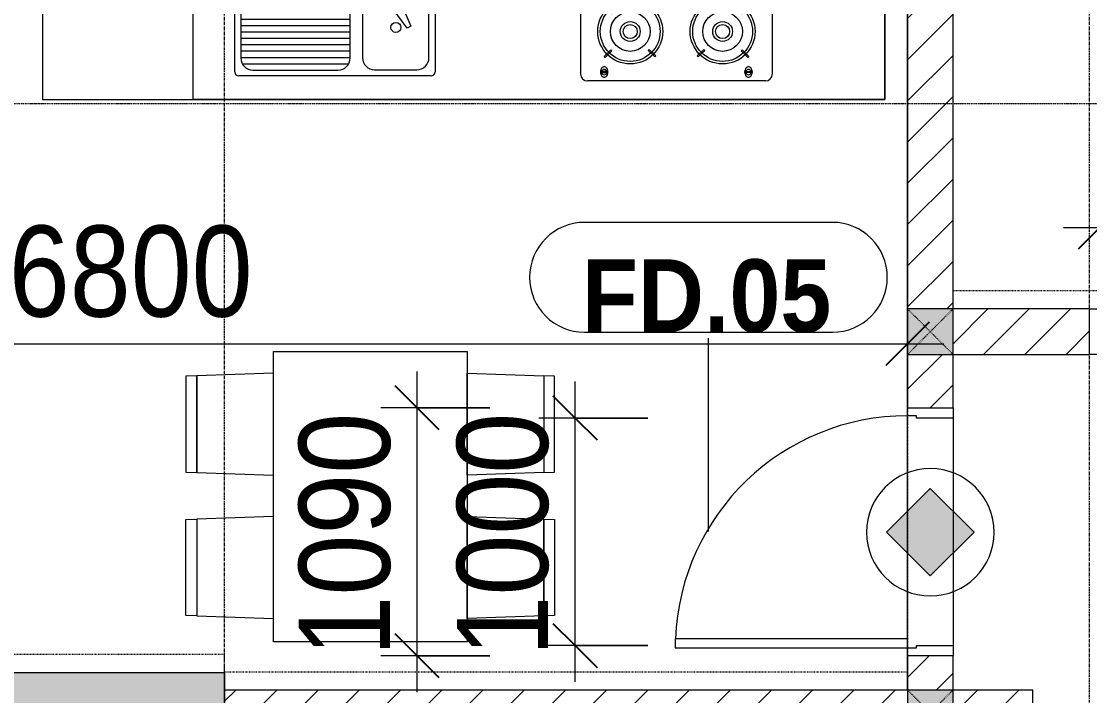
# Model space of a CAD drawing. Header units: millimetres. Extents: x 1591 to 240306, y -15958 to 82755.
# Drawn here: x 48961 to 53654, y 70012 to 72976 of the extents above; entities that cross this region are included whole.
import ezdxf

# ---------------------------------------------------------------- set-up
doc = ezdxf.new("R2010")
doc.units = ezdxf.units.MM
for name, pattern in [('Dash', [6, 3, -3]), ('Dash 1_8_', [6.35, 3.175, -3.175]), ('Dash Dot 3_16_', [7.9375, 4.7625, -1.5875, 0, -1.5875]), ('Grid Line', [22.225, 12.7, -3.175, 3.175, -3.175])]:
    doc.linetypes.add(name, pattern=pattern)
for name, color, linetype, lineweight in [('0-1', 7, 'Continuous', 5), ('A-ANNO-DIMS', 211, 'Continuous', 9), ('A-ANNO-DIMS-160', 211, 'Continuous', 9), ('A-ANNO-NOTE', 131, 'Continuous', 9), ('A-AREA', 32, 'Dash 1_8_', 9), ('A-DETL-GENF-2', 1, 'Continuous', 9), ('A-DOOR-3', 1, 'Continuous', 9), ('A-DOOR-FRAM-1', 1, 'Continuous', 9), ('A-DOOR-IDEN', 31, 'Continuous', 9), ('A-FLOR-2', 9, 'Continuous', 9), ('A-WALL', 113, 'Continuous', 9), ('A-WALL-3', 113, 'Continuous', 18), ('A-WALL-PATT-2', 111, 'Continuous', 9), ('G-ANNO-SYMB-1', 111, 'Dash Dot 3_16_', 18), ('I-FURN', 30, 'Continuous', 9), ('I-FURN-1', 254, 'Continuous', 9), ('S-COLS', 52, 'Continuous', 9), ('S-COLS-1', 52, 'Continuous', 5), ('S-COLS-2', 7, 'Continuous', 18), ('S-COLS-5', 52, 'Continuous', 18), ('S-COLS-HDLN', 52, 'Dash', 9), ('S-GRID-1', 1, 'Grid Line', 9)]:
    doc.layers.add(name, color=color, linetype=linetype, lineweight=lineweight)
doc.styles.add('Arial_B_3', font='arialbd_0.ttf', dxfattribs={"width": 0.9, "height": 320})
doc.styles.add('UTM Avo', font='UTM Avo.ttf', dxfattribs={"width": 0.9, "height": 400})
doc.dimstyles.new('1_Dim_chi_tiet_2_5_1', dxfattribs={"dimscale": 304.8, "dimtxt": 399.720379, "dimasz": 0.629921, "dimexe": 0.524934, "dimexo": 0.0625, "dimgap": 0.052493, "dimtad": 1, "dimdec": 0, "dimrnd": 5, "dimzin": 0, "dimdsep": 46, "dimtxsty": 'UTM Avo', "dimblk1": 'OBLIQUE', "dimblk2": 'OBLIQUE', "dimsah": 1, "dimcen": 0.09, "dimdle": 0.524934, "dimazin": 0, "dimtfac": 1, "dimtdec": 4, "dimtix": 1, "dimtmove": 0, "dimatfit": 3, "dimfxl": 1.049869, "dimfxlon": 1, "dimtvp": 1, "dimtolj": 1, "dimtzin": 0, "dimarcsym": 2})
pattern_1 = [(45, (11001.35, 0), (-90.50967, 90.50967), [])]

# ---------------------------------------------------------------- blocks, each defined once
blk = doc.blocks.new('NCV_TKTC_KET CAU_rvt-1-TKCS_MB TẦNG 3-4')
at = {"layer": 'S-COLS-1'}
blk.add_hatch(color=256, dxfattribs=at).paths.add_polyline_path([(38852.6, 69761.9), (38852.6, 70111.9), (37552.6, 70111.9), (37552.6, 69761.9), (38382.5, 69761.9)])
at = {"layer": 'S-COLS-2'}
for p, q in [((38852.6, 70111.9), (37552.6, 70111.9)), ((38852.6, 69761.9), (38852.6, 70111.9))]:
    blk.add_line(p, q, dxfattribs=at)
blk = doc.blocks.new('HE BEP A1 - HE BEP A 2-885810-TKCS_MB TẦNG 3-4')
at = {"layer": 'I-FURN'}
for p, q in [((662.4, 594.4), (0, 594.4)), ((0, 594.4), (0, 0)), ((662.4, 0), (662.4, 594.4)), ((662.4, 594.4), (3700, 594.4)), ((662.4, 0), (662.4, 594.4)), ((3700, 594.4), (3700, 0)), ((3700, 594.4), (3700, 0)), ((844.9, 120.7), (844.9, 476.9)), ((862.4, 494.4), (1706.9, 494.4)), ((1724.4, 476.9), (1724.4, 120.7)), ((2364, 483.2), (2364, 111.2)), ((3175.6, 513.2), (2394, 513.2)), ((3205.6, 483.2), (3205.6, 111.2)), ((1298.3, 440.1), (924.9, 440.1)), ((1644.4, 423.2), (1459, 423.2)), ((1541.1, 452.3), (1528.6, 445.1)), ((1566.6, 443.1), (1618.1, 322.3)), ((871.5, 386.8), (871.5, 182.3)), ((871.5, 380.9), (1351.6, 380.9)), ((876.4, 408.9), (1346.8, 408.9)), ((1351.6, 182.3), (1351.6, 386.8)), ((1602.7, 313.4), (1523.8, 418.4)), ((2474.5, 410.3), (2470.1, 405.9)), ((2470.1, 405.9), (2499.2, 376.7)), ((2503.6, 381.1), (2474.5, 410.3)), ((2499.2, 376.7), (2503.6, 381.1)), ((2692.1, 413), (2663, 383.9)), ((2663, 383.9), (2667.3, 379.5)), ((2667.3, 379.5), (2696.5, 408.6)), ((2696.5, 408.6), (2692.1, 413)), ((2873.2, 408.6), (2877.5, 413)), ((2902.3, 379.5), (2873.2, 408.6)), ((2877.5, 413), (2906.7, 383.9)), ((2906.7, 383.9), (2902.3, 379.5)), ((3066, 381.1), (3095.1, 410.3)), ((3070.4, 376.7), (3066, 381.1)), ((3099.5, 405.9), (3070.4, 376.7)), ((3095.1, 410.3), (3099.5, 405.9)), ((871.5, 352.9), (1351.6, 352.9)), ((1405.6, 369.9), (1405.6, 183.2)), ((1697.8, 183.2), (1697.8, 369.9)), ((871.5, 324.9), (1351.6, 324.9)), ((871.5, 296.9), (1351.6, 296.9)), ((1618.1, 322.3), (1602.7, 313.4)), ((871.5, 268.9), (1351.6, 268.9)), ((871.5, 240.9), (1351.6, 240.9)), ((871.5, 212.9), (1351.6, 212.9)), ((2467.4, 188.3), (2496.5, 217.4)), ((2471.8, 183.9), (2467.4, 188.3)), ((2500.9, 213), (2471.8, 183.9)), ((2496.5, 217.4), (2500.9, 213)), ((2660.2, 215.8), (2664.6, 220.2)), ((2689.3, 186.7), (2660.2, 215.8)), ((2664.6, 220.2), (2693.7, 191.1)), ((2693.7, 191.1), (2689.3, 186.7)), ((2905, 220.2), (2875.9, 191.1)), ((2875.9, 191.1), (2880.3, 186.7)), ((2880.3, 186.7), (2909.4, 215.8)), ((2909.4, 215.8), (2905, 220.2)), ((3073.1, 217.4), (3068.7, 213)), ((3068.7, 213), (3097.9, 183.9)), ((3102.3, 188.3), (3073.1, 217.4)), ((3097.9, 183.9), (3102.3, 188.3)), ((871.5, 184.9), (1351.6, 184.9)), ((877.9, 156.9), (1345.2, 156.9)), ((1706.9, 103.2), (862.4, 103.2)), ((924.9, 128.9), (1298.3, 128.9)), ((1459, 129.9), (1644.4, 129.9)), ((2451.6, 122.3), (2451.6, 118.3)), ((2484.1, 122.3), (2451.6, 122.3)), ((2451.6, 118.3), (2484.1, 118.3)), ((2484.1, 118.3), (2484.1, 122.3)), ((3085.5, 118.3), (3085.5, 122.3)), ((3085.5, 122.3), (3118, 122.3)), ((3118, 118.3), (3085.5, 118.3)), ((3118, 122.3), (3118, 118.3)), ((3175.6, 81.2), (2394, 81.2)), ((0, 0), (662.4, 0)), ((3700, 0), (662.4, 0))]:
    blk.add_line(p, q, dxfattribs=at)
for centre, radius in [((1485.9, 449.9), 17.8), ((1592.6, 449.9), 17.8), ((2581.9, 298.5), 142.6), ((2581.9, 298.5), 131.3), ((2987.7, 298.5), 142.6), ((2987.7, 298.5), 131.3), ((2581.9, 298.5), 87.2), ((2987.7, 298.5), 87.2), ((1552.8, 316.6), 22.2), ((2581.9, 298.5), 43.6), ((2581.9, 298.5), 30.9), ((2987.7, 298.5), 43.6), ((2987.7, 298.5), 30.9)]:
    blk.add_circle(centre, radius, dxfattribs=at)
for centre, radius, start, end in [((862.4, 476.9), 17.5, 90, 180), ((1706.9, 476.9), 17.5, 0, 90), ((2394, 483.2), 30, 90, 180), ((3175.6, 483.2), 30, 360, 90), ((924.9, 386.8), 53.3, 90, 180), ((1298.3, 386.8), 53.3, 360, 90), ((1459, 369.9), 53.3, 90, 180), ((1537.5, 429.7), 17.8, 119.9521, 219.4618), ((1549.9, 436.9), 17.8, 20.5379, 119.9521), ((1644.4, 369.9), 53.3, 360, 90), ((924.9, 182.3), 53.3, 180, 270), ((1298.3, 182.3), 53.3, 270, 360), ((1459, 183.2), 53.3, 180, 270), ((1644.4, 183.2), 53.3, 270, 360), ((2471.3, 126.9), 18.1, 120.7976, 145.204), ((2467.9, 132.6), 11.5, 90, 120.7976), ((2467.9, 132.6), 11.5, 59.2024, 90), ((2464.5, 126.9), 18.1, 34.796, 59.2024), ((3105.2, 126.9), 18.1, 120.7976, 145.204), ((3101.8, 132.6), 11.5, 90, 120.7976), ((3101.8, 132.6), 11.5, 59.2024, 90), ((3098.4, 126.9), 18.1, 34.796, 59.2024), ((862.4, 120.7), 17.5, 180, 270), ((1706.9, 120.7), 17.5, 270, 360), ((2394, 111.2), 30, 180, 270), ((2485.1, 120.7), 33.5, 163.9419, 180), ((2485.1, 120.7), 33.5, 180, 196.0581), ((2476.6, 123.1), 24.7, 145.204, 163.9419), ((2476.6, 118.2), 24.7, 196.0581, 214.796), ((2467.8, 120.3), 11.6, 9.9102, 170.0898), ((2467.8, 120.3), 11.6, 189.7177, 350.2823), ((2471.3, 114.5), 18.1, 214.796, 239.2024), ((2467.9, 108.8), 11.5, 239.2024, 270), ((2467.9, 108.8), 11.5, 270, 300.7976), ((2464.5, 114.5), 18.1, 300.7976, 325.204), ((2459.1, 123.1), 24.7, 16.0581, 34.796), ((2459.1, 118.2), 24.7, 325.204, 343.9419), ((2450.6, 120.7), 33.5, 0, 16.0581), ((2450.6, 120.7), 33.5, 343.9419, 0), ((3119, 120.7), 33.5, 163.9419, 180), ((3119, 120.7), 33.5, 180, 196.0581), ((3110.5, 123.1), 24.7, 145.204, 163.9419), ((3110.5, 118.2), 24.7, 196.0581, 214.796), ((3105.2, 114.5), 18.1, 214.796, 239.2024), ((3101.8, 120.3), 11.6, 9.9102, 170.0898), ((3101.8, 120.3), 11.6, 189.7177, 350.2823), ((3101.8, 108.8), 11.5, 239.2024, 270), ((3101.8, 108.8), 11.5, 270, 300.7976), ((3098.4, 114.5), 18.1, 300.7976, 325.204), ((3093, 123.1), 24.7, 16.0581, 34.796), ((3093, 118.2), 24.7, 325.204, 343.9419), ((3084.5, 120.7), 33.5, 0, 16.0581), ((3084.5, 120.7), 33.5, 343.9419, 0), ((3175.6, 111.2), 30, 270, 0)]:
    blk.add_arc(centre, radius, start, end, dxfattribs=at)
at = {"layer": 'I-FURN-1'}
for p, q in [((3700, 594.4), (0, 594.4)), ((0, 594.4), (0, 0)), ((3700, 0), (3700, 594.4)), ((0, 0), (3700, 0))]:
    blk.add_line(p, q, dxfattribs=at)
blk = doc.blocks.new('RES_BAN AN 1 - RES_BAN AN 1-885813-TKCS_MB TẦNG 3-4')
at = {"layer": 'I-FURN-1'}
for p, q in [((-425, 1275), (425, 1275)), ((-425, 0), (-425, 1275)), ((425, 1275), (425, 0)), ((-425, 1180), (-761.9, 1168.8)), ((-425, 732.5), (-425, 1180)), ((425, 1180), (761.9, 1168.8)), ((425, 732.5), (425, 1180)), ((-761.9, 1168.8), (-809.6, 1167.2)), ((-809.6, 1167.2), (-809.6, 745.3)), ((-761.9, 1168.8), (-761.9, 743.8)), ((-761.9, 743.8), (-761.9, 1168.8)), ((761.9, 1168.8), (761.9, 743.8)), ((761.9, 1168.8), (761.9, 743.8)), ((809.6, 1167.2), (761.9, 1168.8)), ((809.6, 745.3), (809.6, 1167.2)), ((-809.6, 745.3), (-761.9, 743.8)), ((-761.9, 743.8), (-425, 732.5)), ((761.9, 743.8), (425, 732.5)), ((761.9, 743.8), (809.6, 745.3)), ((-809.6, 536.9), (-761.9, 538.5)), ((-809.6, 115.1), (-809.6, 536.9)), ((-425, 549.7), (-761.9, 538.5)), ((-761.9, 538.5), (-761.9, 113.5)), ((-761.9, 538.5), (-761.9, 113.5)), ((-425, 102.3), (-425, 549.7)), ((425, 549.7), (761.9, 538.5)), ((425, 102.3), (425, 549.7)), ((761.9, 538.5), (761.9, 113.5)), ((761.9, 538.5), (809.6, 536.9)), ((761.9, 113.5), (761.9, 538.5)), ((809.6, 536.9), (809.6, 115.1)), ((-761.9, 113.5), (-809.6, 115.1)), ((-761.9, 113.5), (-425, 102.3)), ((761.9, 113.5), (425, 102.3)), ((809.6, 115.1), (761.9, 113.5)), ((425, 0), (-425, 0))]:
    blk.add_line(p, q, dxfattribs=at)
blk = doc.blocks.new('NCV_TKTC_TANG 3 - 4_rvt-2-TKCS_MB TẦNG 3-4')
at = {"layer": 'A-FLOR-2'}
for p, q in [((41852.6, 70036.9), (41852.6, 73236.9)), ((38852.7, 70111.9), (38852.7, 70036.9))]:
    blk.add_line(p, q, dxfattribs=at)
at = {"layer": 'I-FURN-1'}
for name, p in [('HE BEP A1 - HE BEP A 2-885810-TKCS_MB TẦNG 3-4', (38052.6, 72632.6)), ('RES_BAN AN 1 - RES_BAN AN 1-885813-TKCS_MB TẦNG 3-4', (39492.6, 70249.3))]:
    blk.add_blockref(name, p, dxfattribs=at)
blk = doc.blocks.new('G1_SOF - BO TRU - 200x200-3054293-TKCS_MB TẦNG 3-4')
at = {"layer": 'S-COLS'}
blk.add_hatch(color=256, dxfattribs=at).paths.add_polyline_path([(100, -100), (100, 100), (-100, 100), (-100, -100)])
at = {"layer": 'S-COLS-5'}
for p, q in [((100, 100), (-100, 100)), ((-100, 100), (-100, -100)), ((100, -100), (100, 100)), ((-100, -100), (100, -100))]:
    blk.add_line(p, q, dxfattribs=at)
at = {"layer": 'S-COLS-HDLN'}
for p, q in [((100, 100), (-100, -100)), ((-100, 100), (100, -100))]:
    blk.add_line(p, q, dxfattribs=at)
blk = doc.blocks.new('FD_01 - FD_01-1200x2200mm-1787918-TKCS_MB TẦNG 3-4')
at = {"layer": 'A-DETL-GENF-2'}
for p, q in [((610, -100), (570, -100)), ((570, -100), (570, -1320)), ((610, -1320), (610, -100)), ((570, -1320), (610, -1320))]:
    blk.add_line(p, q, dxfattribs=at)
blk.add_arc((610, -100), 1220, 180, 268.1211, dxfattribs=at)
at = {"layer": 'A-DOOR-FRAM-1'}
for p, q in [((-645, 100), (-600, 100)), ((-645, -100), (-645, 100)), ((-600, 100), (-600, -60)), ((600, 100), (645, 100)), ((600, -60), (600, 100)), ((645, 100), (645, -100)), ((-600, -60), (-610, -60)), ((-610, -60), (-610, -100)), ((610, -60), (600, -60)), ((610, -100), (610, -60)), ((-610, -100), (-645, -100)), ((645, -100), (610, -100))]:
    blk.add_line(p, q, dxfattribs=at)
blk = doc.blocks.new('FD_05 - FD_05-1000x2200mm-835433-TKCS_MB TẦNG 3-4')
at = {"layer": 'A-DETL-GENF-2'}
for p, q in [((510, -100), (470, -100)), ((470, -100), (470, -1120)), ((510, -1120), (510, -100)), ((470, -1120), (510, -1120))]:
    blk.add_line(p, q, dxfattribs=at)
blk.add_arc((510, -100), 1020, 180, 267.7525, dxfattribs=at)
at = {"layer": 'A-DOOR-FRAM-1'}
for p, q in [((-545, 100), (-500, 100)), ((-545, -100), (-545, 100)), ((-500, 100), (-500, -60)), ((500, 100), (545, 100)), ((500, -60), (500, 100)), ((545, 100), (545, -100)), ((-500, -60), (-510, -60)), ((-510, -60), (-510, -100)), ((510, -60), (500, -60)), ((510, -100), (510, -60)), ((-510, -100), (-545, -100)), ((545, -100), (510, -100))]:
    blk.add_line(p, q, dxfattribs=at)
blk = doc.blocks.new('HDNDCT_GHI CHÚ CỬA CHỐNG CHÁY EI30 - HDNDCT_GHI CHÚ CỬA CHỐNG CHÁY EI30-2461928-TKCS_MB TẦNG 3-4')
at = {"layer": 'A-ANNO-NOTE'}
blk.add_hatch(color=256, dxfattribs=at).paths.add_polyline_path([(-1.2, 0), (0, 1.2), (1.2, 0), (0, -1.2)])
for p, q in [((0, 1.2), (-1.2, 0)), ((1.2, 0), (0, 1.2)), ((-1.2, 0), (0, -1.2)), ((0, -1.2), (1.2, 0))]:
    blk.add_line(p, q, dxfattribs=at)
for start, end in [(360, 180), (180, 360)]:
    blk.add_arc((0, 0), 1.75, start, end, dxfattribs=at)
blk = doc.blocks.new('DIMBLOCK266-TKCS_MB TẦNG 3-4')
at = {"layer": 'A-ANNO-DIMS-160'}
for p, q in [((50699.8, 70027.3), (50699.8, 71437.3)), ((51019.8, 71277.3), (50539.8, 71277.3)), ((50699.8, 71277.3), (51019.8, 71277.3)), ((51019.8, 70187.3), (50539.8, 70187.3)), ((50699.8, 70187.3), (51019.8, 70187.3))]:
    blk.add_line(p, q, dxfattribs=at)
at = {"layer": 'A-ANNO-DIMS-160', "lineweight": 25}
for p, q in [((50699.8, 71277.3), (50603.8, 71373.3)), ((50699.8, 71277.3), (50795.8, 71181.3)), ((50699.8, 70187.3), (50603.8, 70283.3)), ((50699.8, 70187.3), (50795.8, 70091.3))]:
    blk.add_line(p, q, dxfattribs=at)
at = {"layer": 'A-ANNO-DIMS-160', "color": 0, "insert": (50180.2, 70184.6), "char_height": 400, "width": 1314.636, "attachment_point": 1, "rotation": 90, "line_spacing_factor": 1.110334, "style": 'UTM Avo'}
blk.add_mtext('1090', dxfattribs=at)
blk = doc.blocks.new('_Oblique')
at = {"color": 0, "linetype": 'ByBlock', "lineweight": -2}
blk.add_line((-0.5, -0.5), (0.5, 0.5), dxfattribs=at)
blk = doc.blocks.new('DIMBLOCK267-TKCS_MB TẦNG 3-4')
at = {"layer": 'A-ANNO-DIMS-160'}
for p, q in [((51394, 70072.3), (51394, 71392.3)), ((51714, 71232.3), (51234, 71232.3)), ((51394, 71232.3), (51714, 71232.3)), ((51714, 70232.3), (51234, 70232.3)), ((51394, 70232.3), (51714, 70232.3))]:
    blk.add_line(p, q, dxfattribs=at)
at = {"layer": 'A-ANNO-DIMS-160', "lineweight": 25}
for p, q in [((51394, 71232.3), (51298, 71328.3)), ((51394, 71232.3), (51490, 71136.3)), ((51394, 70232.3), (51298, 70328.3)), ((51394, 70232.3), (51490, 70136.3))]:
    blk.add_line(p, q, dxfattribs=at)
at = {"layer": 'A-ANNO-DIMS-160', "color": 0, "insert": (50874.4, 70184.6), "char_height": 400, "width": 1314.636, "attachment_point": 1, "rotation": 90, "line_spacing_factor": 1.110334, "style": 'UTM Avo'}
blk.add_mtext('1000', dxfattribs=at)
blk = doc.blocks.new('STN_Door Tag - STN_Door Tag-1788670-TKCS_MB TẦNG 3-4')
at = {"layer": 'A-DOOR-IDEN'}
for p, q in [((-3.37, 1.495), (3.431, 1.495)), ((-3.37, -1.524), (3.431, -1.524))]:
    blk.add_line(p, q, dxfattribs=at)
for centre, start, end in [((-3.37, -0.015), 90, 270), ((3.431, -0.015), 270, 90)]:
    blk.add_arc(centre, 1.509, start, end, dxfattribs=at)
blk = doc.blocks.new('DIMBLOCK269-TKCS_MB TẦNG 3-4')
at = {"layer": 'A-ANNO-DIMS-160'}
for p, q in [((53698.9, 71749.9), (53698.9, 72229.9)), ((54898.9, 71749.9), (54898.9, 72229.9)), ((53538.9, 72069.9), (55058.9, 72069.9)), ((53698.9, 72069.9), (53698.9, 71749.9)), ((54898.9, 72069.9), (54898.9, 71749.9))]:
    blk.add_line(p, q, dxfattribs=at)
at = {"layer": 'A-ANNO-DIMS-160', "lineweight": 25}
for p, q in [((53698.9, 72069.9), (53794.9, 72165.9)), ((54898.9, 72069.9), (54994.9, 72165.9)), ((53698.9, 72069.9), (53602.9, 71973.9)), ((54898.9, 72069.9), (54802.9, 71973.9))]:
    blk.add_line(p, q, dxfattribs=at)
at = {"layer": 'A-ANNO-DIMS-160', "color": 0, "insert": (53751.1, 72589.6), "char_height": 400, "width": 1314.636, "attachment_point": 1, "line_spacing_factor": 1.110334, "style": 'UTM Avo'}
blk.add_mtext('1200', dxfattribs=at)
blk = doc.blocks.new('DIMBLOCK326-TKCS_MB TẦNG 3-4')
at = {"layer": 'A-ANNO-DIMS-160'}
for p, q in [((46053.9, 71878.5), (46053.9, 71398.5)), ((46053.9, 71558.5), (46053.9, 71878.5)), ((52854, 71878.5), (52854, 71398.5)), ((52854, 71558.5), (52854, 71878.5)), ((45893.9, 71558.5), (53014, 71558.5))]:
    blk.add_line(p, q, dxfattribs=at)
at = {"layer": 'A-ANNO-DIMS-160', "lineweight": 25}
for p, q in [((46053.9, 71558.5), (46149.9, 71654.5)), ((52854, 71558.5), (52950, 71654.5)), ((46053.9, 71558.5), (45957.9, 71462.5)), ((52854, 71558.5), (52758, 71462.5))]:
    blk.add_line(p, q, dxfattribs=at)
at = {"layer": 'A-ANNO-DIMS-160', "color": 0, "insert": (48906.2, 72078.1), "char_height": 400, "width": 1314.636, "attachment_point": 1, "line_spacing_factor": 1.110334, "style": 'UTM Avo'}
blk.add_mtext('6800', dxfattribs=at)

msp = doc.modelspace()

# ---------------------------------------------------------------- hatches: boundary and pattern name
at = {"layer": 'A-WALL-PATT-2'}
h = msp.add_hatch(dxfattribs=at)
h.set_pattern_fill('FP_1', color=256, style=0, pattern_type=2)
h.set_pattern_definition(pattern_1)
h.paths.add_polyline_path([(53054, 70036.9), (53054, 70187.3), (52854, 70187.3), (52854, 70036.9)])
h.paths.add_polyline_path([(52854, 71277.3), (53054, 71277.3), (53054, 71511.9), (52854, 71511.9)])
h.paths.add_polyline_path([(52901.4, 71711.9), (53054, 71711.9), (53054, 74516.9), (52854, 74516.9), (52854, 71711.9)])
h = msp.add_hatch(dxfattribs=at)
h.set_pattern_fill('FP_1', color=256, style=0, pattern_type=2)
h.set_pattern_definition(pattern_1)
h.paths.add_polyline_path([(55653.9, 71511.9), (55653.9, 71711.9), (54943.9, 71711.9), (54943.9, 71511.9)])
h.paths.add_polyline_path([(53054, 71511.9), (53653.9, 71511.9), (53653.9, 71711.9), (53054, 71711.9)])
h = msp.add_hatch(dxfattribs=at)
h.set_pattern_fill('FP_1', color=256, style=0, pattern_type=2)
h.set_pattern_definition(pattern_1)
h.paths.add_polyline_path([(53203.9, 69836.9), (53404, 69836.9), (53404, 70036.9), (53054, 70036.9), (53054, 69836.9)])
h.paths.add_polyline_path([(52854, 69836.9), (52854, 70036.9), (49853.9, 70036.9), (49853.9, 69836.9), (52607.9, 69836.9)])

# ---------------------------------------------------------------- linework, layer by layer
at = {"layer": 'A-AREA'}
for p, q in [((52853.9, 73236.9), (52853.9, 70036.9)), ((53054, 71793.4), (55653.9, 71793.4)), ((49853.9, 70193.4), (48554, 70193.4)), ((49853.9, 70114.7), (49853.9, 70193.4)), ((52853.9, 70114.7), (49853.9, 70114.7))]:
    msp.add_line(p, q, dxfattribs=at)
at = {"layer": 'A-DOOR-IDEN'}
msp.add_line((51979.6, 70733.8), (51979.6, 71583), dxfattribs=at)
at = {"layer": 'A-WALL'}
for p, q in [((52854, 70222.3), (52854, 71242.3)), ((53054, 71232.3), (53054, 70232.3))]:
    msp.add_line(p, q, dxfattribs=at)
at = {"layer": 'A-WALL-3'}
for p, q in [((52854, 75337.4), (52854, 71711.9)), ((53054, 71711.9), (53054, 73111.9)), ((53653.9, 71711.9), (53054, 71711.9)), ((53653.9, 71511.9), (53653.9, 71711.9)), ((52854, 71511.9), (52854, 71277.3)), ((53054, 71511.9), (53653.9, 71511.9)), ((53054, 71277.3), (53054, 71511.9)), ((52854, 71277.3), (53054, 71277.3)), ((52854, 70187.3), (52854, 70036.9)), ((53054, 70187.3), (52854, 70187.3)), ((53054, 70036.9), (53054, 70187.3)), ((52854, 70036.9), (49853.9, 70036.9)), ((49853.9, 70036.9), (49853.9, 69836.9)), ((53404, 70036.9), (53054, 70036.9)), ((53404, 69836.9), (53404, 70036.9))]:
    msp.add_line(p, q, dxfattribs=at)
at = {"layer": 'G-ANNO-SYMB-1'}
msp.add_line((39749.2, 72614.1), (145928.2, 72614.1), dxfattribs=at)
at = {"layer": 'S-GRID-1'}
for p, q in [((49853.9, 19175.3), (49853.9, 76690.4)), ((53653.9, 19175.3), (53653.9, 76690.4))]:
    msp.add_line(p, q, dxfattribs=at)

# ---------------------------------------------------------------- block references
at = {"layer": '0-1'}
for name in ['NCV_TKTC_KET CAU_rvt-1-TKCS_MB TẦNG 3-4', 'NCV_TKTC_TANG 3 - 4_rvt-2-TKCS_MB TẦNG 3-4']:
    msp.add_blockref(name, (11001.4, 0), dxfattribs=at)
at = {"layer": 'A-ANNO-NOTE', "xscale": 160, "yscale": 160, "zscale": 160}
msp.add_blockref('HDNDCT_GHI CHÚ CỬA CHỐNG CHÁY EI30 - HDNDCT_GHI CHÚ CỬA CHỐNG CHÁY EI30-2461928-TKCS_MB TẦNG 3-4', (52954, 70730.3), dxfattribs=at)
at = {"layer": 'A-DOOR-3'}
for name, p, rotation in [('FD_01 - FD_01-1200x2200mm-1787918-TKCS_MB TẦNG 3-4', (54298.9, 71611.9), 180), ('FD_05 - FD_05-1000x2200mm-835433-TKCS_MB TẦNG 3-4', (52954, 70732.3), 269.9999999999999)]:
    msp.add_blockref(name, p, dxfattribs=dict(at, rotation=rotation))
at = {"layer": 'A-DOOR-IDEN', "xscale": 159.9999999999999, "yscale": 159.9999999999999, "zscale": 159.9999999999999}
msp.add_blockref('STN_Door Tag - STN_Door Tag-1788670-TKCS_MB TẦNG 3-4', (51974.8, 71853.3), dxfattribs=at)
at = {"layer": 'S-COLS'}
for p in [(52954, 71611.9), (52954, 69936.9)]:
    msp.add_blockref('G1_SOF - BO TRU - 200x200-3054293-TKCS_MB TẦNG 3-4', p, dxfattribs=at)

# ---------------------------------------------------------------- texts
at = {"layer": 'A-DOOR-IDEN', "insert": (51971.5, 71767.9), "char_height": 320, "width": 1124.64, "attachment_point": 5, "line_spacing_factor": 0.936439, "style": 'Arial_B_3'}
msp.add_mtext('\\pt7.2,14.4,21.6,28.8,36,43.2,50.4,57.6,64.8,72,79.2,86.4,93.6,100.8,108,115.2,122.4,129.6,136.8,144,151.2,158.4,165.6,172.8,180,187.2,194.4,201.6,208.8,216,223.2,230.4;FD.05', dxfattribs=at)

# ---------------------------------------------------------------- dimensions: what is measured, and where the dimension line sits
at = {"layer": 'A-ANNO-DIMS'}
for base, p1, p2, override, picture, middle in [((54898.9, 72069.9), (53698.9, 71749.9), (54898.9, 71749.9), {"dimpost": '<>', "dimfxl": 1200}, 'DIMBLOCK269-TKCS_MB TẦNG 3-4', (54298.9, 72292.9)), ((52854, 71558.5), (46053.9, 71878.5), (52854, 71878.5), {"dimpost": '<>', "dimfxl": 6800.071331}, 'DIMBLOCK326-TKCS_MB TẦNG 3-4', (49454, 71781.5))]:
    dim = msp.add_linear_dim(base=base, p1=p1, p2=p2, dimstyle='1_Dim_chi_tiet_2_5_1', override=override, dxfattribs=at)
    dim.commit()
    dim.dimension.update_dxf_attribs({"geometry": picture, "text_midpoint": middle})
for base, p1, p2, override, picture, middle in [((50699.8, 71277.3), (51019.8, 70187.3), (51019.8, 71277.3), {"dimpost": '<>', "dimfxl": 1090}, 'DIMBLOCK266-TKCS_MB TẦNG 3-4', (50476.8, 70732.3)), ((51394, 71232.3), (51714, 70232.3), (51714, 71232.3), {"dimpost": '<>', "dimfxl": 1000}, 'DIMBLOCK267-TKCS_MB TẦNG 3-4', (51171, 70732.3))]:
    dim = msp.add_linear_dim(base=base, p1=p1, p2=p2, angle=90, dimstyle='1_Dim_chi_tiet_2_5_1', override=override, dxfattribs=at)
    dim.commit()
    dim.dimension.update_dxf_attribs({"geometry": picture, "text_midpoint": middle})

doc.saveas('drawing.dxf')
